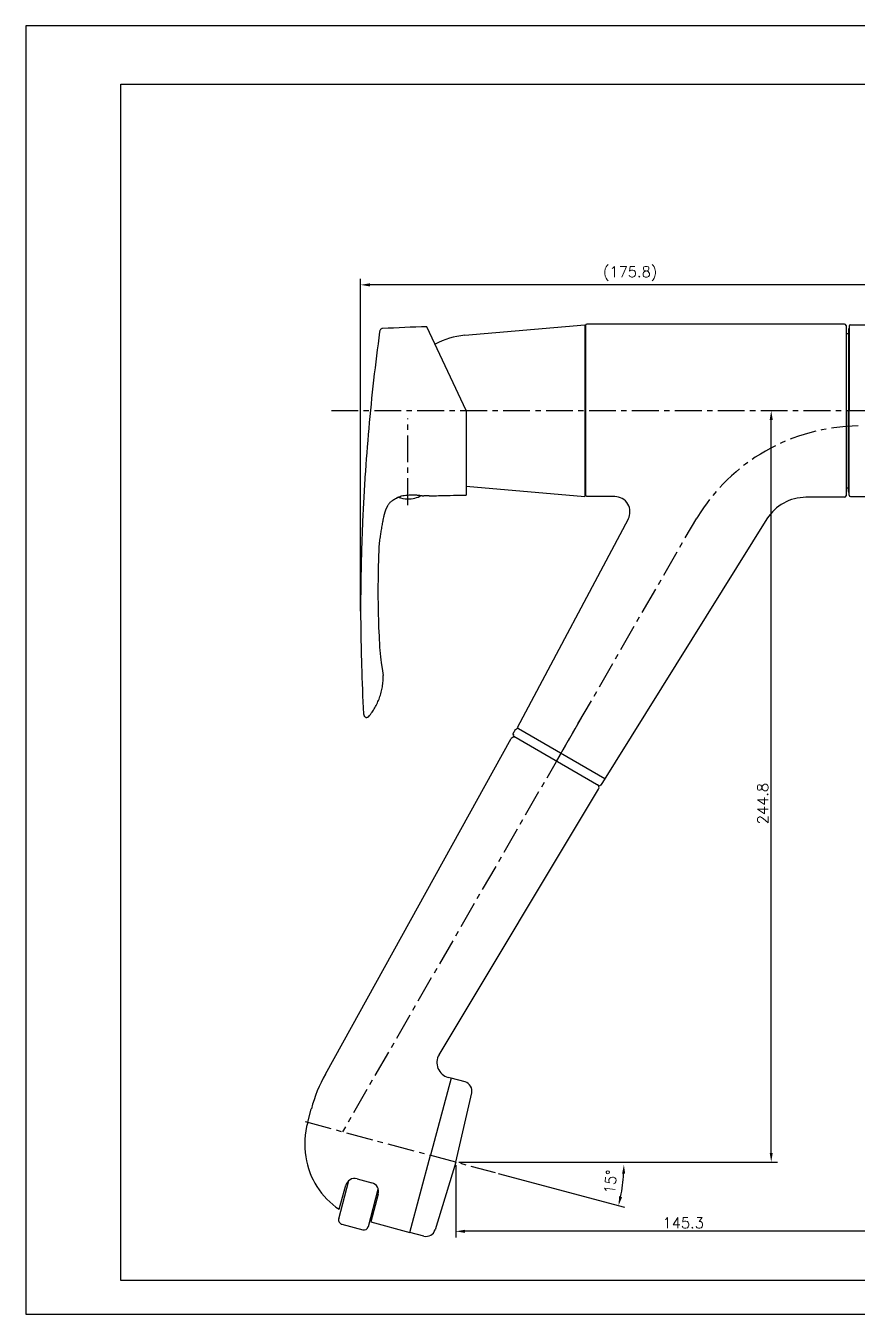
# Model space of a CAD drawing. Extents: x 9962 to 10556, y -5808 to -5388.
# Drawn here: x 9962.5 to 10234, y -5808.1 to -5388.1 of the extents above; entities that cross this region are included whole.
import ezdxf

# ---------------------------------------------------------------- set-up
doc = ezdxf.new("R2010")
doc.units = 0
doc.header["$LTSCALE"] = 7
doc.header["$MEASUREMENT"] = 0
doc.linetypes.add('CENTER', pattern=[2, 1.25, -0.25, 0.25, -0.25])
doc.layers.get('0').update_dxf_attribs({"color": 2, "linetype": 'CONTINUOUS'})
for name, color, linetype in [('08_ALL_FEATURES', 7, 'CONTINUOUS'), ('CL', 1, 'CENTER'), ('D', 2, 'CONTINUOUS'), ('DIM', 2, 'CONTINUOUS'), ('DWG', 7, 'CONTINUOUS')]:
    doc.layers.add(name, color=color, linetype=linetype)
doc.styles.add('GHS', font='ROMANS.shx', dxfattribs={"bigfont": 'GHS.shx'})

# ---------------------------------------------------------------- blocks, each defined once
blk = doc.blocks.new('BORDER')
for p, q in [((1, 1), (0, 1)), ((0, 1), (0, 0)), ((0, 0), (1, 0))]:
    blk.add_line(p, q)

msp = doc.modelspace()

# ---------------------------------------------------------------- linework, layer by layer
at = {"color": 4}
for p, q in [((9993.5, -5407.09), (10542.5, -5407.09)), ((9993.5, -5797.09), (9993.5, -5407.09)), ((10542.5, -5797.09), (9993.5, -5797.09))]:
    msp.add_line(p, q, dxfattribs=at)
at = {"color": 7, "linetype": 'Continuous'}
for p, q in [((10106.07, -5513.55), (10093.32, -5486.21)), ((10106.07, -5513.55), (10106.07, -5541.05)), ((10081.82, -5543.05), (10081.82, -5543.05)), ((10079.23, -5547.98), (10079.17, -5548.26)), ((10079.27, -5547.8), (10079.23, -5547.98)), ((10079.31, -5547.64), (10079.27, -5547.8)), ((10079.35, -5547.47), (10079.31, -5547.64)), ((10078.38, -5552.39), (10078.31, -5552.79)), ((10078.45, -5551.97), (10078.38, -5552.39)), ((10078.52, -5551.55), (10078.45, -5551.97)), ((10078.6, -5551.11), (10078.52, -5551.55)), ((10078.68, -5550.67), (10078.6, -5551.11)), ((10078.75, -5550.31), (10078.68, -5550.67)), ((10078.82, -5549.95), (10078.75, -5550.31)), ((10078.89, -5549.59), (10078.82, -5549.95)), ((10078.96, -5549.22), (10078.89, -5549.59)), ((10079.06, -5548.75), (10078.96, -5549.22)), ((10079.17, -5548.26), (10079.06, -5548.75)), ((10077.79, -5556.59), (10077.72, -5557.14)), ((10077.84, -5556.12), (10077.79, -5556.59)), ((10077.9, -5555.65), (10077.84, -5556.12)), ((10077.96, -5555.17), (10077.9, -5555.65)), ((10078.02, -5554.7), (10077.96, -5555.17)), ((10078.08, -5554.32), (10078.02, -5554.7)), ((10078.13, -5553.95), (10078.08, -5554.32)), ((10078.19, -5553.57), (10078.13, -5553.95)), ((10078.25, -5553.19), (10078.19, -5553.57)), ((10078.31, -5552.79), (10078.25, -5553.19)), ((10077.6, -5559.24), (10077.54, -5560.83)), ((10077.66, -5557.72), (10077.6, -5559.24)), ((10077.72, -5557.14), (10077.66, -5557.67)), ((10077.66, -5557.67), (10077.66, -5557.72)), ((10077.45, -5564.14), (10077.41, -5565.77)), ((10077.49, -5562.49), (10077.45, -5564.14)), ((10077.54, -5560.83), (10077.49, -5562.49)), ((10077.37, -5568.89), (10077.35, -5570.42)), ((10077.39, -5567.34), (10077.37, -5568.89)), ((10077.41, -5565.77), (10077.39, -5567.34)), ((10077.35, -5570.42), (10077.35, -5571.91)), ((10077.35, -5571.91), (10077.35, -5573.33)), ((10077.35, -5573.33), (10077.35, -5574.73)), ((10077.35, -5574.73), (10077.37, -5576.1)), ((10077.37, -5576.1), (10077.39, -5577.48)), ((10077.39, -5577.48), (10077.41, -5578.84)), ((10077.41, -5578.84), (10077.44, -5580.18)), ((10077.44, -5580.18), (10077.48, -5581.54)), ((10077.48, -5581.54), (10077.52, -5582.89)), ((10077.52, -5582.89), (10077.57, -5584.21)), ((10077.57, -5584.21), (10077.62, -5585.61)), ((10077.62, -5585.61), (10077.69, -5587.05)), ((10077.69, -5587.05), (10077.74, -5588.21)), ((10077.74, -5588.21), (10077.8, -5589.31)), ((10077.8, -5589.31), (10077.86, -5590.38)), ((10077.86, -5590.38), (10077.88, -5590.69)), ((10078.41, -5595.63), (10078.8, -5598.41)), ((10078.8, -5598.41), (10079, -5599.85))]:
    msp.add_line(p, q, dxfattribs=at)
for points in [[(10081.12, -5543.69), (10081.03, -5543.8), (10080.93, -5543.94), (10080.82, -5544.09), (10080.7, -5544.26), (10080.58, -5544.44), (10080.46, -5544.62)], [(10080.46, -5544.63), (10080.44, -5544.66), (10080.42, -5544.69), (10080.4, -5544.73), (10080.37, -5544.77), (10080.35, -5544.81), (10080.33, -5544.85), (10080.3, -5544.89), (10080.28, -5544.93), (10080.26, -5544.98), (10080.23, -5545.02), (10080.21, -5545.07), (10080.19, -5545.11), (10080.16, -5545.16), (10080.14, -5545.21), (10080.12, -5545.26), (10080.09, -5545.31), (10080.07, -5545.36), (10080.05, -5545.41), (10080.02, -5545.46), (10080, -5545.51), (10079.98, -5545.56), (10079.95, -5545.62), (10079.93, -5545.67), (10079.91, -5545.73), (10079.88, -5545.79), (10079.86, -5545.85), (10079.84, -5545.91), (10079.81, -5545.96), (10079.79, -5546.03), (10079.77, -5546.09), (10079.74, -5546.15), (10079.72, -5546.21), (10079.7, -5546.28), (10079.68, -5546.34), (10079.66, -5546.41), (10079.63, -5546.47), (10079.61, -5546.54), (10079.59, -5546.61), (10079.57, -5546.68), (10079.55, -5546.74), (10079.53, -5546.81), (10079.51, -5546.88), (10079.49, -5546.96), (10079.47, -5547.03), (10079.45, -5547.1), (10079.43, -5547.17), (10079.41, -5547.25), (10079.39, -5547.32), (10079.37, -5547.4), (10079.35, -5547.47)], [(10077.89, -5590.74), (10077.95, -5591.61), (10078.05, -5592.7), (10078.17, -5593.76), (10078.29, -5594.74), (10078.41, -5595.63)]]:
    msp.add_lwpolyline(points, dxfattribs=at)
for centre, radius, start, end in [((10106.08, -5988), 501.95, 91.4565, 93.1105), ((10086.97, -5549.67), 8.4, 131.1291, 134.365), ((10086.77, -5549.45), 8.09, 127.7659, 131.1276), ((10110.76, -6289.65), 748.53, 91.27826, 91.41182)]:
    msp.add_arc(centre, radius, start, end, dxfattribs=at)
for points, knots in [([(10077.9, -5487.81), (10076.46, -5498.29), (10074.68, -5514.08), (10073.26, -5532.56), (10072.63, -5543.16), (10072.26, -5551.09), (10071.98, -5558.94), (10071.79, -5566.6), (10071.69, -5574.07), (10071.69, -5581.46), (10071.79, -5588.96), (10072.04, -5599.29), (10072.37, -5607.14), (10072.65, -5612.4)], [0, 0, 0, 0, 0.254177, 0.381489, 0.445267, 0.509067, 0.57229, 0.63387, 0.693128, 0.751689, 0.811458, 0.873302, 1, 1, 1, 1]), ([(10078.84, -5486.79), (10078.71, -5486.79), (10078.47, -5486.87), (10078.17, -5487.11), (10077.98, -5487.44), (10077.91, -5487.68), (10077.9, -5487.81)], [0, 0, 0, 0, 0.249427, 0.49937, 0.749616, 1, 1, 1, 1]), ([(10081.82, -5543.05), (10081.86, -5543.02), (10082, -5542.91), (10082.29, -5542.68), (10082.76, -5542.36), (10083.63, -5541.84), (10084.71, -5541.38), (10085.95, -5541.15), (10086.97, -5541.05), (10087.99, -5540.99), (10088.98, -5540.98), (10089.76, -5541.02), (10090.34, -5541.07), (10090.73, -5541.11), (10091.08, -5541.15), (10091.4, -5541.19), (10091.66, -5541.24), (10091.86, -5541.27), (10092, -5541.29), (10092.08, -5541.31), (10092.15, -5541.32), (10092.21, -5541.33), (10092.25, -5541.34), (10092.27, -5541.34), (10092.29, -5541.35), (10092.3, -5541.35), (10092.31, -5541.35), (10092.31, -5541.35), (10092.32, -5541.35), (10092.32, -5541.35)], [0, 0, 0, 0, 0.013675, 0.048977, 0.101499, 0.167131, 0.326685, 0.417035, 0.511225, 0.605758, 0.696947, 0.781206, 0.819715, 0.855307, 0.887649, 0.916418, 0.941329, 0.962109, 0.970877, 0.978533, 0.985051, 0.990409, 0.994592, 0.99624, 0.997591, 0.998643, 0.999396, 0.999849, 1, 1, 1, 1]), ([(10081.82, -5543.05), (10081.86, -5543.02), (10082, -5542.91), (10082.29, -5542.68), (10082.76, -5542.36), (10083.3, -5542.04), (10083.68, -5541.85), (10083.86, -5541.76)], [0, 0, 0, 0, 0.0136749, 0.0489772, 0.1014985, 0.1671314, 0.2201039, 0.2201039, 0.2201039, 0.2201039]), ([(10091.47, -5541.21), (10091.54, -5541.22), (10091.69, -5541.24), (10091.86, -5541.27), (10092, -5541.29), (10092.08, -5541.31), (10092.15, -5541.32), (10092.21, -5541.33), (10092.25, -5541.34), (10092.27, -5541.34), (10092.29, -5541.35), (10092.3, -5541.35), (10092.31, -5541.35), (10092.31, -5541.35), (10092.32, -5541.35), (10092.32, -5541.35)], [0.92219723, 0.92219723, 0.92219723, 0.92219723, 0.94132912, 0.96210853, 0.97087701, 0.97853261, 0.98505126, 0.99040946, 0.99459219, 0.99623999, 0.99759065, 0.99864306, 0.99939615, 0.99984883, 1, 1, 1, 1]), ([(10095.07, -5541.29), (10095.98, -5541.27), (10099.65, -5541.19), (10103.31, -5541.11), (10106.07, -5541.05)], [0, 0, 0, 0, 0.249575, 1, 1, 1, 1]), ([(10074.32, -5613.22), (10075.09, -5612.35), (10076.12, -5610.91), (10077.2, -5608.81), (10077.88, -5607.13), (10078.33, -5605.66), (10078.62, -5604.46), (10078.79, -5603.56), (10078.92, -5602.64), (10079.03, -5601.72), (10079.07, -5600.78), (10079.04, -5600.15), (10079, -5599.85)], [0, 0, 0, 0, 0.239962, 0.362925, 0.488351, 0.615433, 0.679398, 0.7428, 0.806371, 0.870669, 0.935619, 1, 1, 1, 1]), ([(10072.65, -5612.4), (10072.66, -5612.61), (10072.74, -5612.93), (10072.99, -5613.28), (10073.26, -5613.48), (10073.57, -5613.56), (10073.87, -5613.53), (10074.13, -5613.41), (10074.27, -5613.29), (10074.32, -5613.22)], [0, 0, 0, 0, 0.251338, 0.389278, 0.5254, 0.655062, 0.777459, 0.892794, 1, 1, 1, 1])]:
    msp.add_open_spline(points, degree=3, knots=knots, dxfattribs=at)
msp.add_open_spline([(10094.06, -5541.31), (10094.4, -5541.3), (10094.73, -5541.29), (10095.07, -5541.29)], degree=3, dxfattribs=at)
at = {"layer": '08_ALL_FEATURES', "color": 7, "linetype": 'Continuous'}
for p, q in [((10080.46, -5544.62), (10080.46, -5544.63)), ((10077.88, -5590.7), (10077.89, -5590.74))]:
    msp.add_line(p, q, dxfattribs=at)
at = {"layer": 'CL'}
for p, q in [((10062.17, -5513.55), (10289.82, -5513.55)), ((10087.07, -5544.35), (10087.07, -5516.05)), ((10135.56, -5627.79), (10181.31, -5548.55)), ((10143.75, -5613.59), (10065.81, -5748.59))]:
    msp.add_line(p, q, dxfattribs=at)
msp.add_arc((10234.58, -5580.83), 62.29, 90.5625, 148.7819, dxfattribs=at)
at = {"layer": 'D', "color": 7}
for p, q in [((10144.77, -5485.55), (10144.77, -5490.8)), ((10144.77, -5490.8), (10144.77, -5541.55))]:
    msp.add_line(p, q, dxfattribs=at)
msp.add_arc((10107.82, -5513.88), 25, 95, 118.3241, dxfattribs=at)
at = {"layer": 'DIM'}
for p, q in [((10071.7, -5578.95), (10071.7, -5470.54)), ((10244.47, -5472.54), (10074.7, -5472.54)), ((10205.59, -5755.48), (10205.59, -5516.55)), ((10102.71, -5759.48), (10102.71, -5783.06)), ((10103.71, -5758.48), (10207.59, -5758.48)), ((10116.56, -5762.19), (10157.72, -5773.22)), ((10244.47, -5781.06), (10105.71, -5781.06))]:
    msp.add_line(p, q, dxfattribs=at)
at = {"layer": 'DIM', "color": 2, "linetype": 'CENTER'}
msp.add_line((10053.56, -5745.31), (10115.6, -5761.93), dxfattribs=at)
at = {"layer": 'DIM'}
msp.add_arc((10105.82, -5759.31), 51.73, 348.3231, 356.6769, dxfattribs=at)
for points in [[(10074.7, -5472.04), (10074.7, -5473.04), (10071.7, -5472.54)], [(10205.09, -5516.55), (10206.09, -5516.55), (10205.59, -5513.55)], [(10205.09, -5755.48), (10206.09, -5755.48), (10205.59, -5758.48)], [(10156.96, -5762.29), (10157.96, -5762.32), (10157.55, -5759.31)], [(10156.97, -5769.89), (10155.99, -5769.66), (10155.79, -5772.7)], [(10105.71, -5780.56), (10105.71, -5781.56), (10102.71, -5781.06)]]:
    msp.add_solid(points, dxfattribs=at)
at = {"layer": 'DWG', "color": 7, "linetype": 'Continuous'}
for p, q in [((10105.64, -5488.97), (10144.77, -5485.55)), ((10105.64, -5488.97), (10144.77, -5485.55)), ((10231.47, -5485.55), (10246.97, -5485.55)), ((10106.07, -5538.16), (10144.77, -5541.55)), ((10106.07, -5538.16), (10144.77, -5541.55)), ((10231.47, -5541.55), (10246.97, -5541.55)), ((10102.71, -5758.48), (10107.91, -5735.95))]:
    msp.add_line(p, q, dxfattribs=at)
at = {"layer": 'DWG', "color": 7}
for p, q in [((10144.77, -5485.55), (10144.77, -5513.55)), ((10230.01, -5488.35), (10230.77, -5488.35)), ((10144.77, -5513.55), (10144.77, -5541.55)), ((10230.01, -5538.75), (10230.77, -5538.75))]:
    msp.add_line(p, q, dxfattribs=at)
at = {"layer": 'DWG'}
for p, q in [((10145.01, -5485.8), (10145.01, -5513.55)), ((10229.51, -5485.3), (10145.51, -5485.3)), ((10230.01, -5485.8), (10230.01, -5513.55)), ((10230.77, -5487.15), (10230.77, -5513.55)), ((10230.97, -5486.05), (10230.97, -5513.55)), ((10145.01, -5513.55), (10145.01, -5541.05)), ((10230.01, -5513.55), (10230.01, -5541.3)), ((10230.77, -5539.95), (10230.77, -5513.55)), ((10230.97, -5541.05), (10230.97, -5513.55)), ((10145.51, -5541.55), (10145.01, -5541.05)), ((10154.54, -5541.55), (10145.51, -5541.55)), ((10229.51, -5541.8), (10216.93, -5541.8)), ((10158.95, -5548.89), (10122.77, -5616.94)), ((10204.21, -5548.85), (10150.01, -5635.59)), ((10121.3, -5618.99), (10122.3, -5617.25)), ((10121.3, -5618.99), (10121.52, -5619.11)), ((10122.3, -5617.25), (10122.52, -5617.38)), ((10122.77, -5616.94), (10123.2, -5617.19)), ((10123.2, -5617.19), (10151.35, -5633.44)), ((10060.19, -5729.8), (10120.8, -5620.45)), ((10149.42, -5635.79), (10121.7, -5619.79)), ((10097.27, -5723.5), (10149.3, -5636.9)), ((10101.25, -5731.17), (10094.52, -5756.28)), ((10054.43, -5745.54), (10055.62, -5741.1)), ((10087.79, -5781.39), (10094.52, -5756.28)), ((10064.74, -5773.89), (10066.85, -5766.05)), ((10070.52, -5763.93), (10075.35, -5765.22)), ((10075.04, -5777.98), (10087.79, -5781.39))]:
    msp.add_line(p, q, dxfattribs=at)
at = {"layer": 'DWG', "linetype": 'Continuous'}
for p, q in [((10101.25, -5731.17), (10100.26, -5730.9)), ((10105.77, -5732.38), (10101.25, -5731.17)), ((10102.71, -5758.48), (10095.95, -5780.59)), ((10064.55, -5776.94), (10067.89, -5764.47)), ((10074.21, -5779.53), (10077.47, -5767.35)), ((10077.47, -5768.9), (10075.04, -5777.98)), ((10065.61, -5778.78), (10072.37, -5780.59)), ((10092.31, -5782.61), (10087.79, -5781.39))]:
    msp.add_line(p, q, dxfattribs=at)
at = {"layer": 'DWG', "color": 7}
for centre, radius, start, end in [((10107.82, -5513.88), 25, 95, 118.3241), ((10087.07, -5533.26), 9.08, 249.3481, 270), ((10087.07, -5533.26), 9.08, 270, 299.0219)]:
    msp.add_arc(centre, radius, start, end, dxfattribs=at)
at = {"layer": 'DWG'}
for centre, radius, start, end in [((10145.51, -5485.8), 0.5, 90, 180), ((10229.51, -5485.8), 0.5, 0, 90), ((10231.27, -5487.15), 0.5, 126.8699, 180), ((10231.47, -5486.05), 0.5, 90, 180), ((10154.54, -5546.55), 5, 332, 90), ((10216.93, -5556.8), 15, 90, 148), ((10229.51, -5541.3), 0.5, 270, 0), ((10231.27, -5539.95), 0.5, 180, 233.1301), ((10231.27, -5539.95), 0.5, 180, 233.1301), ((10231.47, -5541.05), 0.5, 180, 270), ((10121.95, -5619.36), 0.5, 150, 240), ((10122.95, -5617.63), 0.5, 60, 150), ((10121.68, -5620.93), 1, 60.0003, 151.0003), ((10148.45, -5636.39), 1, 329.0003, 60.0003), ((10149.58, -5635.29), 0.526, 252.4303, 328.8243), ((10101.56, -5726.07), 5, 149.0003, 255), ((10080.99, -5752.66), 27.5, 165, 188.5782), ((10078.52, -5753.03), 25, 188.5782, 236.5578), ((10069.74, -5766.83), 3, 75, 165)]:
    msp.add_arc(centre, radius, start, end, dxfattribs=at)
at = {"layer": 'DWG', "linetype": 'Continuous'}
for centre, radius, start, end in [((10103.92, -5754.04), 50, 151.0003, 165), ((10104.99, -5735.28), 3, 347, 75), ((10074.57, -5768.12), 3, 345, 75), ((10066, -5777.33), 1.5, 165, 255), ((10072.76, -5779.14), 1.5, 255, 345), ((10093.09, -5779.71), 3, 255, 343)]:
    msp.add_arc(centre, radius, start, end, dxfattribs=at)

# ---------------------------------------------------------------- block references
at = {"xscale": 594, "yscale": 420, "zscale": 594}
msp.add_blockref('BORDER', (9962.5, -5808.09), dxfattribs=at)

# ---------------------------------------------------------------- texts
at = {"layer": 'DIM', "char_height": 3.5, "attachment_point": 5, "style": 'GHS'}
for s, insert in [('\\A1;(175.8)', (10159.58, -5468.87)), ('\\A1;145.3', (10176.89, -5778.31))]:
    msp.add_mtext(s, dxfattribs=dict(at, insert=insert))
for s, insert, rotation in [('\\A1;244.8', (10202.84, -5641.65), 90), ('\\A1;15%%D', (10153.18, -5764.97), 83.1778)]:
    msp.add_mtext(s, dxfattribs=dict(at, insert=insert, rotation=rotation))

doc.saveas('drawing.dxf')
